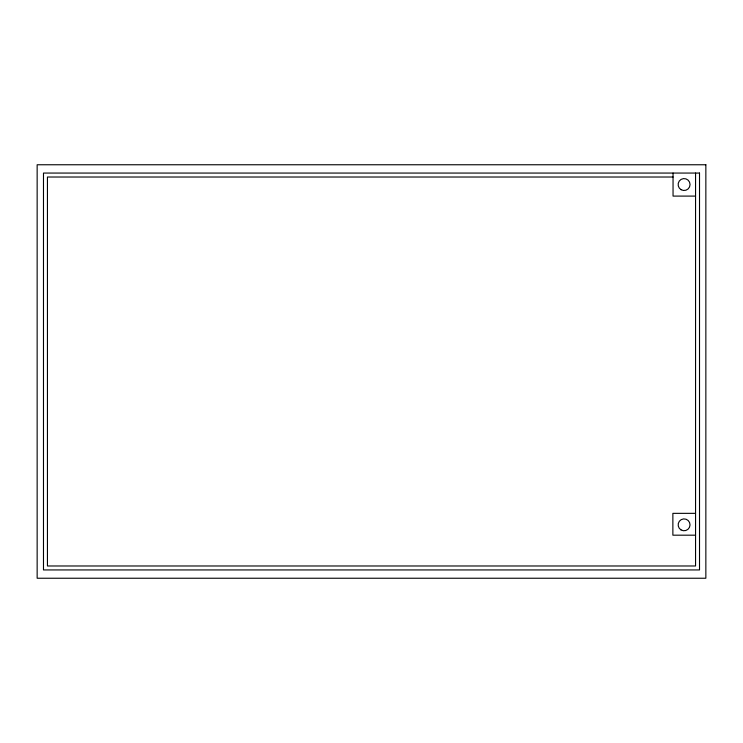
<?xml version="1.0" encoding="UTF-8"?>
<svg xmlns="http://www.w3.org/2000/svg" width="743" height="743" viewBox="0 0 743 743"><rect width="100%" height="100%" fill="white"/><g stroke="black" fill="none" stroke-linecap="round" stroke-linejoin="round"><path stroke-width="1.11" d="M673.047 177.02L47.441 177.02L47.441 565.98L695.559 565.98L695.559 173.063M695.559 196.096L673.047 196.096L673.047 173.063M695.559 513.348L672.87 513.348L672.87 535.183L695.559 535.183M705.85 164.76L37.15 164.76L37.15 578.24L705.85 578.24L705.85 164.76M699.516 173.063L43.484 173.063L43.484 569.937L699.516 569.937L699.516 173.063M681.108 189.706A5.963 5.963 0 0 0 690.052 184.543A5.963 5.963 0 0 0 681.108 179.379A5.963 5.963 0 0 0 681.108 189.706M681.006 529.898A5.935 5.935 0 0 0 690.024 524.957A5.935 5.935 0 0 0 681.229 519.626A5.935 5.935 0 0 0 681.006 529.898"/></g></svg>
